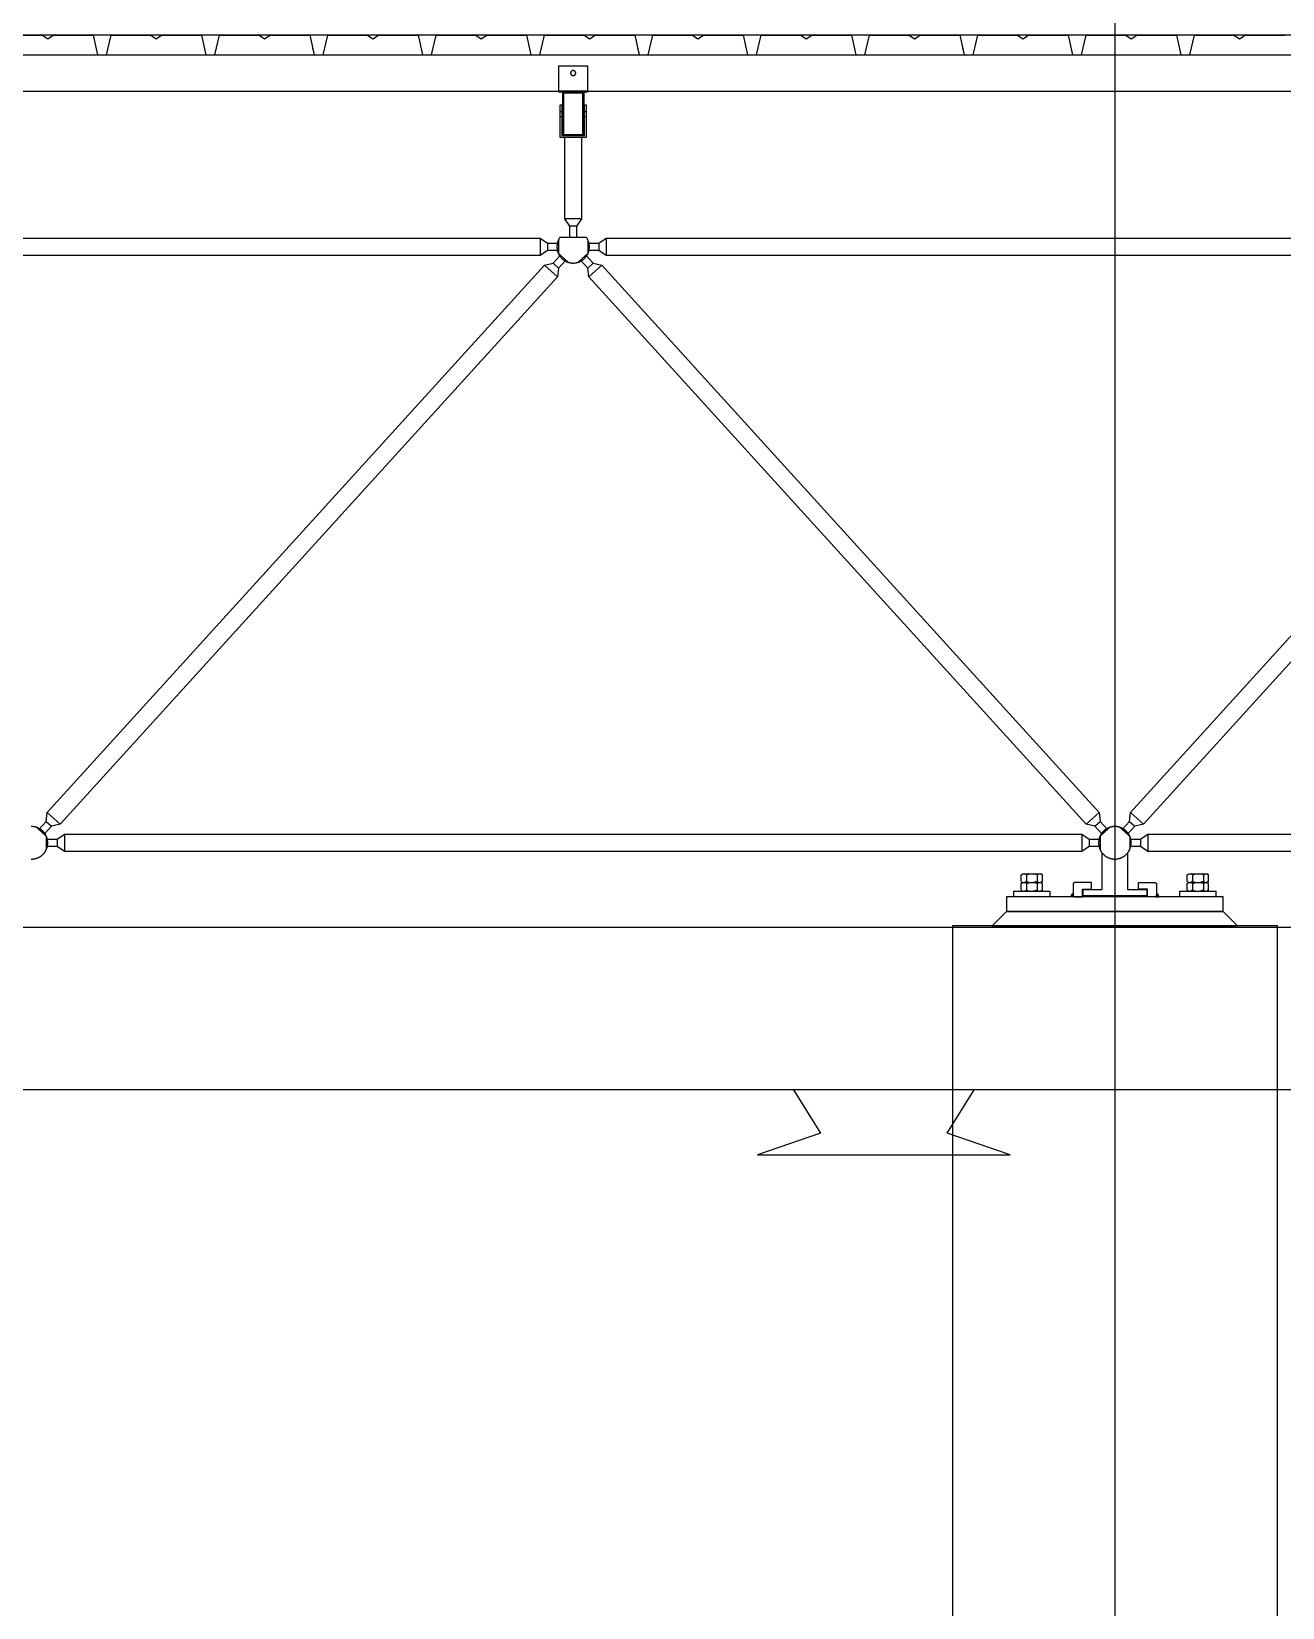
# Model space of a CAD drawing. Header units: centimetres. Extents: x 26200 to 152500, y -600 to 9300.
# Drawn here: x 141464.7 to 141811.1, y 1611.7 to 2048 of the extents above; entities that cross this region are included whole.
import ezdxf

# ---------------------------------------------------------------- set-up
doc = ezdxf.new("R2010")
doc.units = ezdxf.units.CM
doc.layers.add('ROTAS-KESIT-KANAL-UFLEME', color=20, linetype='Continuous')
doc.layers.add('ROTAS-MIMARI-KESIT', color=8, linetype='Continuous')

msp = doc.modelspace()

# ---------------------------------------------------------------- hatches: boundary and pattern name
at = {"layer": 'ROTAS-MIMARI-KESIT'}
for points in [[(141753.2, 1808.69), (141753.5, 1808.39), (141752.5, 1808.39), (141752.5, 1808.42), (141752.5, 1808.45), (141752.5, 1808.49), (141752.51, 1808.52), (141752.51, 1808.56), (141752.52, 1808.59), (141752.53, 1808.62), (141752.53, 1808.66), (141752.54, 1808.69), (141752.56, 1808.72), (141752.57, 1808.75), (141752.58, 1808.79), (141752.59, 1808.82), (141752.61, 1808.85), (141752.63, 1808.88), (141752.64, 1808.91), (141752.66, 1808.94), (141752.68, 1808.96), (141752.7, 1808.99), (141752.72, 1809.02), (141752.74, 1809.04), (141752.77, 1809.07), (141752.79, 1809.09), (141752.82, 1809.12), (141752.84, 1809.14), (141752.87, 1809.16), (141752.89, 1809.18), (141752.92, 1809.2), (141752.95, 1809.22), (141752.98, 1809.24), (141753.01, 1809.26), (141753.04, 1809.28), (141753.07, 1809.29), (141753.1, 1809.3), (141753.13, 1809.32), (141753.17, 1809.33), (141753.2, 1809.34)], [(141776.2, 1808.69), (141775.9, 1808.39), (141776.9, 1808.39), (141776.9, 1808.42), (141776.9, 1808.45), (141776.89, 1808.49), (141776.89, 1808.52), (141776.88, 1808.56), (141776.88, 1808.59), (141776.87, 1808.62), (141776.86, 1808.66), (141776.85, 1808.69), (141776.84, 1808.72), (141776.83, 1808.75), (141776.81, 1808.79), (141776.8, 1808.82), (141776.78, 1808.85), (141776.77, 1808.88), (141776.75, 1808.91), (141776.73, 1808.94), (141776.71, 1808.96), (141776.69, 1808.99), (141776.67, 1809.02), (141776.65, 1809.04), (141776.63, 1809.07), (141776.6, 1809.09), (141776.58, 1809.12), (141776.55, 1809.14), (141776.53, 1809.16), (141776.5, 1809.18), (141776.47, 1809.2), (141776.44, 1809.22), (141776.42, 1809.24), (141776.39, 1809.26), (141776.36, 1809.28), (141776.32, 1809.29), (141776.29, 1809.3), (141776.26, 1809.32), (141776.23, 1809.33), (141776.2, 1809.34)]]:
    msp.add_hatch(color=256, dxfattribs=at).paths.add_polyline_path(points, flags=0)

# ---------------------------------------------------------------- linework, layer by layer
at = {"layer": 'ROTAS-KESIT-KANAL-UFLEME'}
msp.add_lwpolyline([(141423.62, 1800), (141929.6, 1800), (141929.6, 1755), (141423.62, 1755)], close=True, dxfattribs=at)
msp.add_lwpolyline([(141675.73, 1755), (141683.23, 1743), (141665.73, 1737), (141735.73, 1737), (141718.23, 1743), (141725.73, 1755)], dxfattribs=at)
at = {"layer": 'ROTAS-MIMARI-KESIT'}
for p, q in [((141738.76, 1814.51), (141739.24, 1814.79)), ((141738.76, 1812.66), (141738.76, 1814.51)), ((141738.76, 1812.66), (141739.24, 1812.39)), ((141738.76, 1812.11), (141739.24, 1812.39)), ((141738.76, 1810.26), (141738.76, 1812.11)), ((141739.24, 1814.79), (141740.2, 1814.79)), ((141739.24, 1812.39), (141740.2, 1812.39)), ((141739.24, 1812.39), (141740.2, 1812.39)), ((141740.2, 1814.51), (141739.72, 1814.79)), ((141740.2, 1812.66), (141739.72, 1812.39)), ((141740.2, 1812.11), (141739.72, 1812.39)), ((141740.2, 1814.79), (141743.2, 1814.79)), ((141740.2, 1814.51), (141741.2, 1814.79)), ((141740.2, 1814.51), (141740.2, 1812.66)), ((141740.2, 1812.66), (141741.2, 1812.39)), ((141740.2, 1812.39), (141743.2, 1812.39)), ((141740.2, 1812.39), (141743.2, 1812.39)), ((141740.2, 1812.11), (141741.2, 1812.39)), ((141740.2, 1812.11), (141740.2, 1810.26)), ((141743.2, 1814.51), (141742.2, 1814.79)), ((141743.2, 1812.66), (141742.2, 1812.39)), ((141743.2, 1812.11), (141742.2, 1812.39)), ((141743.2, 1814.79), (141744.16, 1814.79)), ((141743.2, 1814.51), (141743.68, 1814.79)), ((141743.2, 1814.51), (141743.2, 1812.66)), ((141743.2, 1812.66), (141743.68, 1812.39)), ((141743.2, 1812.39), (141744.16, 1812.39)), ((141743.2, 1812.39), (141744.16, 1812.39)), ((141743.2, 1812.11), (141743.68, 1812.39)), ((141743.2, 1812.11), (141743.2, 1810.26)), ((141744.64, 1814.51), (141744.16, 1814.79)), ((141744.64, 1812.66), (141744.16, 1812.39)), ((141744.64, 1812.11), (141744.16, 1812.39)), ((141744.64, 1812.66), (141744.64, 1814.51)), ((141744.64, 1810.26), (141744.64, 1812.11)), ((141784.76, 1814.51), (141785.24, 1814.79)), ((141784.76, 1812.66), (141784.76, 1814.51)), ((141784.76, 1812.66), (141785.24, 1812.39)), ((141784.76, 1812.11), (141785.24, 1812.39)), ((141784.76, 1810.26), (141784.76, 1812.11)), ((141785.24, 1814.79), (141786.2, 1814.79)), ((141785.24, 1812.39), (141786.2, 1812.39)), ((141785.24, 1812.39), (141786.2, 1812.39)), ((141786.2, 1814.51), (141785.72, 1814.79)), ((141786.2, 1812.66), (141785.72, 1812.39)), ((141786.2, 1812.11), (141785.72, 1812.39)), ((141786.2, 1814.79), (141789.2, 1814.79)), ((141786.2, 1814.51), (141787.2, 1814.79)), ((141786.2, 1814.51), (141786.2, 1812.66)), ((141786.2, 1812.66), (141787.2, 1812.39)), ((141786.2, 1812.39), (141789.2, 1812.39)), ((141786.2, 1812.39), (141789.2, 1812.39)), ((141786.2, 1812.11), (141787.2, 1812.39)), ((141786.2, 1812.11), (141786.2, 1810.26)), ((141789.2, 1814.51), (141788.2, 1814.79)), ((141789.2, 1812.66), (141788.2, 1812.39)), ((141789.2, 1812.11), (141788.2, 1812.39)), ((141789.2, 1814.79), (141790.16, 1814.79)), ((141789.2, 1814.51), (141789.68, 1814.79)), ((141789.2, 1814.51), (141789.2, 1812.66)), ((141789.2, 1812.66), (141789.68, 1812.39)), ((141789.2, 1812.39), (141790.16, 1812.39)), ((141789.2, 1812.39), (141790.16, 1812.39)), ((141789.2, 1812.11), (141789.68, 1812.39)), ((141789.2, 1812.11), (141789.2, 1810.26)), ((141790.64, 1814.51), (141790.16, 1814.79)), ((141790.64, 1812.66), (141790.16, 1812.39)), ((141790.64, 1812.11), (141790.16, 1812.39)), ((141790.64, 1812.66), (141790.64, 1814.51)), ((141790.64, 1810.26), (141790.64, 1812.11)), ((141738.76, 1810.26), (141739.24, 1809.99)), ((141739.24, 1809.99), (141740.2, 1809.99)), ((141740.2, 1810.26), (141739.72, 1809.99)), ((141740.2, 1810.26), (141741.2, 1809.99)), ((141740.2, 1809.99), (141743.2, 1809.99)), ((141743.2, 1810.26), (141742.2, 1809.99)), ((141743.2, 1810.26), (141743.68, 1809.99)), ((141743.2, 1809.99), (141744.16, 1809.99)), ((141744.64, 1810.26), (141744.16, 1809.99)), ((141784.76, 1810.26), (141785.24, 1809.99)), ((141785.24, 1809.99), (141786.2, 1809.99)), ((141786.2, 1810.26), (141785.72, 1809.99)), ((141786.2, 1810.26), (141787.2, 1809.99)), ((141786.2, 1809.99), (141789.2, 1809.99)), ((141789.2, 1810.26), (141788.2, 1809.99)), ((141789.2, 1810.26), (141789.68, 1809.99)), ((141789.2, 1809.99), (141790.16, 1809.99)), ((141790.64, 1810.26), (141790.16, 1809.99))]:
    msp.add_line(p, q, dxfattribs=at)
for points in [[(141764.7, 2658.48), (141764.7, 925.39)], [(147194.7, 2046.99), (129122.2, 2046.99)], [(141456.74, 2046.99), (141467.74, 2046.99), (141469.24, 2045.99), (141470.74, 2046.99), (141481.74, 2046.99), (141482.99, 2041.49), (141485.49, 2041.49), (141486.74, 2046.99), (141497.74, 2046.99), (141499.24, 2045.99), (141500.74, 2046.99), (141511.74, 2046.99), (141512.99, 2041.49), (141515.49, 2041.49), (141516.74, 2046.99), (141527.74, 2046.99), (141529.24, 2045.99), (141530.74, 2046.99), (141541.74, 2046.99), (141542.99, 2041.49), (141545.49, 2041.49), (141545.93, 2043.44)], [(141542.54, 2043.44), (141542.99, 2041.49), (141545.49, 2041.49), (141546.74, 2046.99), (141557.74, 2046.99), (141559.24, 2045.99), (141560.74, 2046.99), (141571.74, 2046.99), (141572.99, 2041.49), (141575.49, 2041.49), (141576.74, 2046.99), (141587.74, 2046.99), (141589.24, 2045.99), (141590.74, 2046.99), (141601.74, 2046.99), (141602.99, 2041.49), (141605.49, 2041.49), (141606.74, 2046.99), (141617.74, 2046.99), (141619.24, 2045.99), (141620.74, 2046.99), (141631.74, 2046.99), (141632.99, 2041.49), (141635.49, 2041.49), (141635.93, 2043.44)], [(141632.54, 2043.44), (141632.99, 2041.49), (141635.49, 2041.49), (141636.74, 2046.99), (141647.74, 2046.99), (141649.24, 2045.99), (141650.74, 2046.99), (141661.74, 2046.99), (141662.99, 2041.49), (141665.49, 2041.49), (141666.74, 2046.99), (141677.74, 2046.99), (141679.24, 2045.99), (141680.74, 2046.99), (141691.74, 2046.99), (141692.99, 2041.49), (141695.49, 2041.49), (141696.74, 2046.99), (141707.74, 2046.99), (141709.24, 2045.99), (141710.74, 2046.99), (141721.74, 2046.99), (141722.99, 2041.49), (141725.49, 2041.49), (141725.93, 2043.44)], [(141722.54, 2043.44), (141722.99, 2041.49), (141725.49, 2041.49), (141726.74, 2046.99), (141737.74, 2046.99), (141739.24, 2045.99), (141740.74, 2046.99), (141751.74, 2046.99), (141752.99, 2041.49), (141755.49, 2041.49), (141756.74, 2046.99), (141767.74, 2046.99), (141769.24, 2045.99), (141770.74, 2046.99), (141781.74, 2046.99), (141782.99, 2041.49), (141785.49, 2041.49), (141786.74, 2046.99), (141797.74, 2046.99), (141799.24, 2045.99), (141800.74, 2046.99), (141811.74, 2046.99)], [(138119.7, 2041.49), (147187.2, 2041.49)], [(138119.7, 2031.49), (147187.2, 2031.49)], [(141618.7, 2031.49), (141610.7, 2031.49)], [(141617.7, 2019.19), (141617.7, 2031.19), (141611.7, 2031.19), (141611.7, 2019.19)], [(141611.1, 2025.89), (141611.6, 2025.89)], [(141611.1, 2024.49), (141611.6, 2024.49)], [(141617.8, 2025.89), (141618.3, 2025.89)], [(141617.8, 2024.49), (141618.3, 2024.49)], [(141612.28, 2018.69), (141612.28, 1996.09), (141613.7, 1994.09), (141613.7, 1991.09)], [(141615.7, 1991.09), (141615.7, 1994.09), (141617.11, 1996.09), (141617.11, 2018.69)], [(141617.11, 1996.09), (141612.28, 1996.09)], [(141615.7, 1994.09), (141613.7, 1994.09)], [(141318.8, 1989.39), (141321.8, 1989.39), (141323.8, 1990.8), (141605.6, 1990.8), (141607.6, 1989.39), (141610.6, 1989.39)], [(141605.6, 1990.8), (141605.6, 1985.97)], [(141611.1, 1991.09), (141611.01, 1990.97), (141610.93, 1990.84), (141610.85, 1990.71), (141610.77, 1990.58), (141610.7, 1990.45), (141610.63, 1990.31), (141610.56, 1990.17), (141610.51, 1990.02), (141610.45, 1989.88), (141610.43, 1989.8), (141610.4, 1989.73), (141610.38, 1989.65), (141610.36, 1989.57), (141610.34, 1989.5), (141610.32, 1989.42), (141610.3, 1989.34), (141610.28, 1989.26), (141610.27, 1989.19), (141610.26, 1989.11), (141610.24, 1989.03), (141610.23, 1988.95), (141610.22, 1988.87), (141610.22, 1988.79), (141610.21, 1988.71), (141610.2, 1988.63), (141610.2, 1988.55), (141610.2, 1988.47), (141610.2, 1988.39), (141610.2, 1988.31), (141610.2, 1988.23), (141610.2, 1988.15), (141610.21, 1988.07), (141610.21, 1987.99), (141610.22, 1987.92), (141610.23, 1987.84), (141610.24, 1987.76), (141610.25, 1987.68), (141610.28, 1987.53), (141610.31, 1987.37), (141610.35, 1987.22), (141610.39, 1987.07), (141610.44, 1986.93), (141610.49, 1986.79), (141610.55, 1986.65), (141610.61, 1986.51), (141610.67, 1986.37), (141610.74, 1986.24), (141610.81, 1986.11), (141610.89, 1985.98), (141610.98, 1985.86), (141611.07, 1985.73), (141611.16, 1985.61), (141611.26, 1985.49), (141611.36, 1985.37), (141611.47, 1985.25), (141611.52, 1985.2), (141611.58, 1985.14), (141611.64, 1985.09), (141611.69, 1985.04), (141611.75, 1984.98), (141611.81, 1984.93), (141611.88, 1984.88), (141611.94, 1984.83), (141612, 1984.78), (141612.07, 1984.74), (141612.13, 1984.69), (141612.2, 1984.65), (141612.26, 1984.6), (141612.33, 1984.56), (141612.4, 1984.52), (141612.47, 1984.48), (141612.54, 1984.44), (141612.61, 1984.4), (141612.68, 1984.36), (141612.75, 1984.33), (141612.82, 1984.3), (141612.9, 1984.26), (141612.97, 1984.23), (141613.04, 1984.2), (141613.12, 1984.17), (141613.19, 1984.15), (141613.27, 1984.12), (141613.34, 1984.1), (141613.49, 1984.05), (141613.64, 1984.01), (141613.79, 1983.98), (141613.95, 1983.95), (141614.1, 1983.93), (141614.25, 1983.91), (141614.4, 1983.9), (141614.55, 1983.89), (141614.7, 1983.89), (141614.85, 1983.89), (141615, 1983.9), (141615.15, 1983.91), (141615.3, 1983.93), (141615.45, 1983.95), (141615.6, 1983.98), (141615.75, 1984.01), (141615.9, 1984.05), (141616.05, 1984.1), (141616.13, 1984.12), (141616.2, 1984.15), (141616.28, 1984.17), (141616.35, 1984.2), (141616.43, 1984.23), (141616.5, 1984.26), (141616.57, 1984.3), (141616.64, 1984.33), (141616.71, 1984.36), (141616.79, 1984.4), (141616.86, 1984.44), (141616.93, 1984.48), (141616.99, 1984.52), (141617.06, 1984.56), (141617.13, 1984.6), (141617.2, 1984.65), (141617.26, 1984.69), (141617.33, 1984.74), (141617.39, 1984.78), (141617.46, 1984.83), (141617.52, 1984.88), (141617.58, 1984.93), (141617.64, 1984.98), (141617.7, 1985.04), (141617.76, 1985.09), (141617.82, 1985.14), (141617.87, 1985.2), (141617.93, 1985.25), (141618.04, 1985.37), (141618.14, 1985.49), (141618.24, 1985.61), (141618.33, 1985.73), (141618.42, 1985.86), (141618.5, 1985.98), (141618.58, 1986.11), (141618.65, 1986.24), (141618.72, 1986.37), (141618.79, 1986.51), (141618.85, 1986.65), (141618.9, 1986.79), (141618.95, 1986.93), (141619, 1987.07), (141619.04, 1987.22), (141619.08, 1987.37), (141619.11, 1987.53), (141619.14, 1987.68), (141619.15, 1987.76), (141619.16, 1987.84), (141619.17, 1987.92), (141619.18, 1987.99), (141619.19, 1988.07), (141619.19, 1988.15), (141619.19, 1988.23), (141619.2, 1988.31), (141619.2, 1988.39), (141619.2, 1988.47), (141619.19, 1988.55), (141619.19, 1988.63), (141619.19, 1988.71), (141619.18, 1988.79), (141619.17, 1988.87), (141619.16, 1988.95), (141619.15, 1989.03), (141619.14, 1989.11), (141619.13, 1989.19), (141619.11, 1989.26), (141619.09, 1989.34), (141619.08, 1989.42), (141619.06, 1989.5), (141619.04, 1989.57), (141619.02, 1989.65), (141618.99, 1989.73), (141618.97, 1989.8), (141618.94, 1989.88), (141618.89, 1990.02), (141618.83, 1990.17), (141618.77, 1990.31), (141618.7, 1990.45), (141618.63, 1990.58), (141618.55, 1990.71), (141618.47, 1990.84), (141618.38, 1990.97), (141618.3, 1991.09)], [(141610.6, 1990.24), (141610.6, 1986.53)], [(141611.1, 1991.09), (141618.3, 1991.09)], [(141618.8, 1989.39), (141621.8, 1989.39), (141623.8, 1990.8), (141905.6, 1990.8), (141907.6, 1989.39), (141910.6, 1989.39)], [(141618.8, 1990.24), (141618.8, 1986.53)], [(141623.8, 1990.8), (141623.8, 1985.97)], [(141610.6, 1987.39), (141607.6, 1987.39), (141605.6, 1985.97), (141323.8, 1985.97), (141321.8, 1987.39), (141318.8, 1987.39)], [(141607.6, 1989.39), (141607.6, 1987.39)], [(141610.57, 1986.6), (141613.31, 1984.11)], [(141616.08, 1984.11), (141618.83, 1986.6)], [(141910.6, 1987.39), (141907.6, 1987.39), (141905.6, 1985.97), (141623.8, 1985.97), (141621.8, 1987.39), (141618.8, 1987.39)], [(141621.8, 1989.39), (141621.8, 1987.39)], [(141606.79, 1983.28), (141610.36, 1980.03)], [(141609.18, 1983.81), (141610.66, 1982.46)], [(141618.73, 1982.46), (141620.21, 1983.81)], [(141619.03, 1980.03), (141622.61, 1983.28)], [(141468.73, 1829.31), (141470.21, 1827.97)], [(141469.03, 1831.74), (141472.61, 1828.5)], [(141756.79, 1828.5), (141760.36, 1831.74)], [(141759.18, 1827.97), (141760.66, 1829.31)], [(141768.73, 1829.31), (141770.21, 1827.97)], [(141769.03, 1831.74), (141772.61, 1828.5)], [(141464.6, 1818.89), (141464.7, 1818.89), (141464.8, 1818.89), (141464.9, 1818.89), (141465, 1818.9), (141465.1, 1818.9), (141465.2, 1818.92), (141465.31, 1818.93), (141465.41, 1818.94), (141465.52, 1818.96), (141465.62, 1818.98), (141465.73, 1819.01), (141465.83, 1819.03), (141465.94, 1819.06), (141466.04, 1819.09), (141466.15, 1819.13), (141466.25, 1819.16), (141466.35, 1819.2), (141466.46, 1819.25), (141466.56, 1819.29), (141466.66, 1819.34), (141466.76, 1819.39), (141466.86, 1819.44), (141466.96, 1819.5), (141467.06, 1819.56), (141467.16, 1819.62), (141467.26, 1819.68), (141467.35, 1819.75), (141467.44, 1819.82), (141467.53, 1819.89), (141467.62, 1819.97), (141467.71, 1820.04), (141467.8, 1820.12), (141467.88, 1820.2), (141467.96, 1820.29), (141468.04, 1820.37), (141468.12, 1820.46), (141468.19, 1820.55), (141468.26, 1820.64), (141468.33, 1820.73), (141468.4, 1820.83), (141468.46, 1820.92), (141468.53, 1821.02), (141468.58, 1821.12), (141468.64, 1821.22), (141468.69, 1821.32), (141468.75, 1821.42), (141468.79, 1821.52), (141468.84, 1821.63), (141468.88, 1821.73), (141468.92, 1821.83), (141468.96, 1821.94), (141468.99, 1822.04), (141469.02, 1822.15), (141469.05, 1822.25), (141469.08, 1822.36), (141469.1, 1822.46), (141469.12, 1822.57), (141469.14, 1822.67), (141469.16, 1822.78), (141469.17, 1822.88), (141469.18, 1822.98), (141469.19, 1823.08), (141469.19, 1823.19), (141469.2, 1823.29), (141469.2, 1823.39), (141469.2, 1823.49), (141469.19, 1823.59), (141469.19, 1823.69), (141469.18, 1823.79), (141469.17, 1823.89), (141469.16, 1824), (141469.14, 1824.1), (141469.12, 1824.21), (141469.1, 1824.31), (141469.08, 1824.41), (141469.05, 1824.52), (141469.02, 1824.62), (141468.99, 1824.73), (141468.96, 1824.83), (141468.92, 1824.94), (141468.88, 1825.04), (141468.84, 1825.15), (141468.79, 1825.25), (141468.75, 1825.35), (141468.69, 1825.45), (141468.64, 1825.55), (141468.58, 1825.65), (141468.53, 1825.75), (141468.46, 1825.85), (141468.4, 1825.94), (141468.33, 1826.04), (141468.26, 1826.13), (141468.19, 1826.22), (141468.12, 1826.31), (141468.04, 1826.4), (141467.96, 1826.49), (141467.88, 1826.57), (141467.8, 1826.65), (141467.71, 1826.73), (141467.62, 1826.81), (141467.53, 1826.88), (141467.44, 1826.95), (141467.35, 1827.02), (141467.26, 1827.09), (141467.16, 1827.15), (141467.06, 1827.21), (141466.96, 1827.27), (141466.86, 1827.33), (141466.76, 1827.38), (141466.66, 1827.43), (141466.56, 1827.48), (141466.46, 1827.53), (141466.35, 1827.57), (141466.25, 1827.61), (141466.15, 1827.65), (141466.04, 1827.68), (141465.94, 1827.71), (141465.83, 1827.74), (141465.73, 1827.77), (141465.62, 1827.79), (141465.52, 1827.81), (141465.41, 1827.83), (141465.31, 1827.84), (141465.2, 1827.86), (141465.1, 1827.87), (141465, 1827.88), (141464.9, 1827.88), (141464.8, 1827.89), (141464.7, 1827.89), (141464.6, 1827.89)], [(141466.08, 1827.67), (141468.83, 1825.17)], [(141468.8, 1824.39), (141471.8, 1824.39), (141473.8, 1825.8), (141755.6, 1825.8), (141757.6, 1824.39), (141760.6, 1824.39)], [(141468.8, 1825.24), (141468.8, 1821.53)], [(141471.8, 1824.39), (141471.8, 1822.39)], [(141473.8, 1825.8), (141473.8, 1820.97)], [(141755.6, 1825.8), (141755.6, 1820.97)], [(141757.6, 1824.39), (141757.6, 1822.39)], [(141768.3, 1820.69), (141768.38, 1820.81), (141768.47, 1820.93), (141768.55, 1821.06), (141768.63, 1821.19), (141768.7, 1821.33), (141768.77, 1821.46), (141768.83, 1821.61), (141768.89, 1821.75), (141768.94, 1821.9), (141768.97, 1821.97), (141768.99, 1822.05), (141769.02, 1822.12), (141769.04, 1822.2), (141769.06, 1822.28), (141769.08, 1822.35), (141769.09, 1822.43), (141769.11, 1822.51), (141769.13, 1822.59), (141769.14, 1822.67), (141769.15, 1822.74), (141769.16, 1822.82), (141769.17, 1822.9), (141769.18, 1822.98), (141769.19, 1823.06), (141769.19, 1823.14), (141769.19, 1823.22), (141769.2, 1823.3), (141769.2, 1823.38), (141769.2, 1823.46), (141769.19, 1823.54), (141769.19, 1823.62), (141769.19, 1823.7), (141769.18, 1823.78), (141769.17, 1823.86), (141769.16, 1823.94), (141769.15, 1824.01), (141769.14, 1824.09), (141769.11, 1824.25), (141769.08, 1824.4), (141769.04, 1824.55), (141769, 1824.7), (141768.95, 1824.84), (141768.9, 1824.99), (141768.85, 1825.13), (141768.79, 1825.27), (141768.72, 1825.4), (141768.65, 1825.53), (141768.58, 1825.66), (141768.5, 1825.79), (141768.42, 1825.92), (141768.33, 1826.04), (141768.24, 1826.17), (141768.14, 1826.29), (141768.04, 1826.4), (141767.93, 1826.52), (141767.87, 1826.58), (141767.82, 1826.63), (141767.76, 1826.68), (141767.7, 1826.74), (141767.64, 1826.79), (141767.58, 1826.84), (141767.52, 1826.89), (141767.46, 1826.94), (141767.39, 1826.99), (141767.33, 1827.04), (141767.26, 1827.08), (141767.2, 1827.13), (141767.13, 1827.17), (141767.06, 1827.21), (141766.99, 1827.26), (141766.93, 1827.3), (141766.86, 1827.34), (141766.79, 1827.37), (141766.71, 1827.41), (141766.64, 1827.44), (141766.57, 1827.48), (141766.5, 1827.51), (141766.43, 1827.54), (141766.35, 1827.57), (141766.28, 1827.6), (141766.2, 1827.63), (141766.13, 1827.65), (141766.05, 1827.68), (141765.9, 1827.72), (141765.75, 1827.76), (141765.6, 1827.79), (141765.45, 1827.82), (141765.3, 1827.85), (141765.15, 1827.86), (141765, 1827.88), (141764.85, 1827.88), (141764.7, 1827.89), (141764.55, 1827.88), (141764.4, 1827.88), (141764.25, 1827.86), (141764.1, 1827.85), (141763.95, 1827.82), (141763.79, 1827.79), (141763.64, 1827.76), (141763.49, 1827.72), (141763.34, 1827.68), (141763.27, 1827.65), (141763.19, 1827.63), (141763.12, 1827.6), (141763.04, 1827.57), (141762.97, 1827.54), (141762.9, 1827.51), (141762.82, 1827.48), (141762.75, 1827.44), (141762.68, 1827.41), (141762.61, 1827.37), (141762.54, 1827.34), (141762.47, 1827.3), (141762.4, 1827.26), (141762.33, 1827.21), (141762.26, 1827.17), (141762.2, 1827.13), (141762.13, 1827.08), (141762.07, 1827.04), (141762, 1826.99), (141761.94, 1826.94), (141761.88, 1826.89), (141761.81, 1826.84), (141761.75, 1826.79), (141761.69, 1826.74), (141761.64, 1826.68), (141761.58, 1826.63), (141761.52, 1826.58), (141761.47, 1826.52), (141761.36, 1826.4), (141761.26, 1826.29), (141761.16, 1826.17), (141761.07, 1826.04), (141760.98, 1825.92), (141760.89, 1825.79), (141760.81, 1825.66), (141760.74, 1825.53), (141760.67, 1825.4), (141760.61, 1825.27), (141760.55, 1825.13), (141760.49, 1824.99), (141760.44, 1824.84), (141760.39, 1824.7), (141760.35, 1824.55), (141760.31, 1824.4), (141760.28, 1824.25), (141760.25, 1824.09), (141760.24, 1824.01), (141760.23, 1823.94), (141760.22, 1823.86), (141760.21, 1823.78), (141760.21, 1823.7), (141760.2, 1823.62), (141760.2, 1823.54), (141760.2, 1823.46), (141760.2, 1823.38), (141760.2, 1823.3), (141760.2, 1823.22), (141760.2, 1823.14), (141760.21, 1823.06), (141760.22, 1822.98), (141760.22, 1822.9), (141760.23, 1822.82), (141760.24, 1822.74), (141760.26, 1822.67), (141760.27, 1822.59), (141760.28, 1822.51), (141760.3, 1822.43), (141760.32, 1822.35), (141760.34, 1822.28), (141760.36, 1822.2), (141760.38, 1822.12), (141760.4, 1822.05), (141760.43, 1821.97), (141760.45, 1821.9), (141760.51, 1821.75), (141760.56, 1821.61), (141760.63, 1821.46), (141760.7, 1821.33), (141760.77, 1821.19), (141760.85, 1821.06), (141760.93, 1820.93), (141761.01, 1820.81), (141761.1, 1820.69)], [(141760.57, 1825.17), (141763.31, 1827.67)], [(141760.6, 1825.24), (141760.6, 1821.53)], [(141766.08, 1827.67), (141768.83, 1825.17)], [(141768.8, 1824.39), (141771.8, 1824.39), (141773.8, 1825.8), (142055.6, 1825.8), (142057.6, 1824.39), (142060.6, 1824.39)], [(141768.8, 1825.24), (141768.8, 1821.53)], [(141771.8, 1824.39), (141771.8, 1822.39)], [(141773.8, 1825.8), (141773.8, 1820.97)], [(141760.6, 1822.39), (141757.6, 1822.39), (141755.6, 1820.97), (141473.8, 1820.97), (141471.8, 1822.39), (141468.8, 1822.39)], [(141761.1, 1820.69), (141761.1, 1810.39)], [(141764.7, 1823.39), (141764.7, 1808.39)], [(141768.3, 1810.39), (141768.3, 1820.69)], [(142060.6, 1822.39), (142057.6, 1822.39), (142055.6, 1820.97), (141773.8, 1820.97), (141771.8, 1822.39), (141768.8, 1822.39)], [(141753.2, 1809.34), (141753.18, 1809.33), (141753.16, 1809.33), (141753.14, 1809.32), (141753.13, 1809.32), (141753.11, 1809.31), (141753.09, 1809.3), (141753.07, 1809.29), (141753.06, 1809.28), (141753.04, 1809.28), (141753.02, 1809.27), (141753.01, 1809.26), (141752.99, 1809.25), (141752.97, 1809.24), (141752.96, 1809.23), (141752.94, 1809.22), (141752.92, 1809.2), (141752.91, 1809.19), (141752.89, 1809.18), (141752.87, 1809.17), (141752.86, 1809.16), (141752.84, 1809.14), (141752.83, 1809.13), (141752.81, 1809.12), (141752.8, 1809.1), (141752.78, 1809.09), (141752.77, 1809.07), (141752.76, 1809.06), (141752.74, 1809.04), (141752.73, 1809.03), (141752.72, 1809.01), (141752.7, 1808.99), (141752.69, 1808.98), (141752.68, 1808.96), (141752.67, 1808.94), (141752.66, 1808.93), (141752.65, 1808.91), (141752.64, 1808.89), (141752.62, 1808.88), (141752.62, 1808.86), (141752.61, 1808.84), (141752.6, 1808.82), (141752.59, 1808.8), (141752.58, 1808.78), (141752.57, 1808.77), (141752.56, 1808.75), (141752.56, 1808.73), (141752.55, 1808.71), (141752.54, 1808.69), (141752.54, 1808.67), (141752.53, 1808.65), (141752.53, 1808.63), (141752.52, 1808.61), (141752.52, 1808.59), (141752.52, 1808.58), (141752.51, 1808.56), (141752.51, 1808.54), (141752.51, 1808.52), (141752.5, 1808.5), (141752.5, 1808.48), (141752.5, 1808.46), (141752.5, 1808.44), (141752.5, 1808.42), (141752.5, 1808.41), (141752.5, 1808.39)], [(141753.5, 1808.39), (141752.5, 1808.39)], [(141753.5, 1808.39), (141753.2, 1808.69)], [(141761.1, 1810.39), (141755.8, 1810.39)], [(141755.8, 1810.39), (141755.8, 1808.79)], [(141755.8, 1808.79), (141773.6, 1808.79)], [(141756, 1808.39), (141756, 1808.59)], [(141756, 1808.59), (141773.39, 1808.59)], [(141773.39, 1808.39), (141756, 1808.39)], [(141756.05, 1808.59), (141756.05, 1808.79)], [(141773.6, 1810.39), (141768.3, 1810.39)], [(141773.35, 1808.59), (141773.35, 1808.79)], [(141773.39, 1808.39), (141773.39, 1808.59)], [(141773.6, 1808.79), (141773.6, 1810.39)], [(141775.9, 1808.39), (141776.2, 1808.69)], [(141775.9, 1808.39), (141776.9, 1808.39)], [(141776.9, 1808.39), (141776.9, 1808.41), (141776.9, 1808.42), (141776.9, 1808.44), (141776.89, 1808.46), (141776.89, 1808.48), (141776.89, 1808.5), (141776.89, 1808.52), (141776.89, 1808.54), (141776.88, 1808.56), (141776.88, 1808.58), (141776.88, 1808.59), (141776.87, 1808.61), (141776.87, 1808.63), (141776.86, 1808.65), (141776.86, 1808.67), (141776.85, 1808.69), (141776.84, 1808.71), (141776.84, 1808.73), (141776.83, 1808.75), (141776.82, 1808.77), (141776.82, 1808.78), (141776.81, 1808.8), (141776.8, 1808.82), (141776.79, 1808.84), (141776.78, 1808.86), (141776.77, 1808.88), (141776.76, 1808.89), (141776.75, 1808.91), (141776.74, 1808.93), (141776.73, 1808.94), (141776.72, 1808.96), (141776.7, 1808.98), (141776.69, 1808.99), (141776.68, 1809.01), (141776.67, 1809.03), (141776.65, 1809.04), (141776.64, 1809.06), (141776.63, 1809.07), (141776.61, 1809.09), (141776.6, 1809.1), (141776.58, 1809.12), (141776.57, 1809.13), (141776.55, 1809.14), (141776.54, 1809.16), (141776.52, 1809.17), (141776.51, 1809.18), (141776.49, 1809.19), (141776.47, 1809.2), (141776.46, 1809.22), (141776.44, 1809.23), (141776.42, 1809.24), (141776.41, 1809.25), (141776.39, 1809.26), (141776.37, 1809.27), (141776.36, 1809.28), (141776.34, 1809.28), (141776.32, 1809.29), (141776.3, 1809.3), (141776.29, 1809.31), (141776.27, 1809.32), (141776.25, 1809.32), (141776.23, 1809.33), (141776.22, 1809.33), (141776.2, 1809.34)], [(141719.7, 1800.39), (141719.7, 1200.39)], [(141809.7, 1800.39), (141719.7, 1800.39)], [(141809.7, 1200.39), (141809.7, 1800.39)]]:
    msp.add_lwpolyline(points, dxfattribs=at)
for points in [[(141610.7, 2038.49), (141618.7, 2038.49), (141618.7, 2031.19), (141610.7, 2031.19)], [(141615.4, 2036.49), (141615.4, 2036.5), (141615.4, 2036.52), (141615.4, 2036.53), (141615.39, 2036.55), (141615.39, 2036.57), (141615.39, 2036.58), (141615.39, 2036.6), (141615.39, 2036.61), (141615.38, 2036.63), (141615.38, 2036.65), (141615.37, 2036.66), (141615.37, 2036.68), (141615.37, 2036.7), (141615.36, 2036.71), (141615.35, 2036.73), (141615.35, 2036.74), (141615.34, 2036.76), (141615.33, 2036.78), (141615.33, 2036.79), (141615.32, 2036.81), (141615.31, 2036.82), (141615.3, 2036.84), (141615.29, 2036.85), (141615.28, 2036.87), (141615.27, 2036.88), (141615.26, 2036.9), (141615.25, 2036.91), (141615.24, 2036.93), (141615.23, 2036.94), (141615.22, 2036.96), (141615.21, 2036.97), (141615.19, 2036.98), (141615.18, 2036.99), (141615.17, 2037.01), (141615.15, 2037.02), (141615.14, 2037.03), (141615.12, 2037.04), (141615.11, 2037.05), (141615.1, 2037.06), (141615.08, 2037.07), (141615.07, 2037.08), (141615.05, 2037.09), (141615.03, 2037.1), (141615.02, 2037.11), (141615, 2037.12), (141614.99, 2037.12), (141614.97, 2037.13), (141614.96, 2037.14), (141614.94, 2037.14), (141614.92, 2037.15), (141614.91, 2037.15), (141614.89, 2037.16), (141614.87, 2037.16), (141614.86, 2037.17), (141614.84, 2037.17), (141614.82, 2037.17), (141614.81, 2037.18), (141614.79, 2037.18), (141614.78, 2037.18), (141614.76, 2037.18), (141614.74, 2037.19), (141614.73, 2037.19), (141614.71, 2037.19), (141614.7, 2037.19), (141614.68, 2037.19), (141614.67, 2037.19), (141614.65, 2037.19), (141614.63, 2037.18), (141614.62, 2037.18), (141614.6, 2037.18), (141614.59, 2037.18), (141614.57, 2037.17), (141614.55, 2037.17), (141614.54, 2037.17), (141614.52, 2037.16), (141614.5, 2037.16), (141614.49, 2037.15), (141614.47, 2037.15), (141614.46, 2037.14), (141614.44, 2037.14), (141614.42, 2037.13), (141614.41, 2037.12), (141614.39, 2037.12), (141614.38, 2037.11), (141614.36, 2037.1), (141614.34, 2037.09), (141614.33, 2037.08), (141614.31, 2037.07), (141614.3, 2037.06), (141614.28, 2037.05), (141614.27, 2037.04), (141614.26, 2037.03), (141614.24, 2037.02), (141614.23, 2037.01), (141614.22, 2036.99), (141614.2, 2036.98), (141614.19, 2036.97), (141614.18, 2036.96), (141614.17, 2036.94), (141614.15, 2036.93), (141614.14, 2036.91), (141614.13, 2036.9), (141614.12, 2036.88), (141614.11, 2036.87), (141614.1, 2036.85), (141614.09, 2036.84), (141614.08, 2036.82), (141614.08, 2036.81), (141614.07, 2036.79), (141614.06, 2036.78), (141614.05, 2036.76), (141614.05, 2036.74), (141614.04, 2036.73), (141614.03, 2036.71), (141614.03, 2036.7), (141614.02, 2036.68), (141614.02, 2036.66), (141614.02, 2036.65), (141614.01, 2036.63), (141614.01, 2036.61), (141614.01, 2036.6), (141614, 2036.58), (141614, 2036.57), (141614, 2036.55), (141614, 2036.53), (141614, 2036.52), (141614, 2036.5), (141614, 2036.49), (141614, 2036.47), (141614, 2036.46), (141614, 2036.44), (141614, 2036.42), (141614, 2036.41), (141614, 2036.39), (141614.01, 2036.38), (141614.01, 2036.36), (141614.01, 2036.34), (141614.02, 2036.33), (141614.02, 2036.31), (141614.02, 2036.29), (141614.03, 2036.28), (141614.03, 2036.26), (141614.04, 2036.25), (141614.05, 2036.23), (141614.05, 2036.21), (141614.06, 2036.2), (141614.07, 2036.18), (141614.08, 2036.17), (141614.08, 2036.15), (141614.09, 2036.13), (141614.1, 2036.12), (141614.11, 2036.1), (141614.12, 2036.09), (141614.13, 2036.07), (141614.14, 2036.06), (141614.15, 2036.05), (141614.17, 2036.03), (141614.18, 2036.02), (141614.19, 2036), (141614.2, 2035.99), (141614.22, 2035.98), (141614.23, 2035.97), (141614.24, 2035.95), (141614.26, 2035.94), (141614.27, 2035.93), (141614.28, 2035.92), (141614.3, 2035.91), (141614.31, 2035.9), (141614.33, 2035.89), (141614.34, 2035.88), (141614.36, 2035.87), (141614.38, 2035.86), (141614.39, 2035.86), (141614.41, 2035.85), (141614.42, 2035.84), (141614.44, 2035.84), (141614.46, 2035.83), (141614.47, 2035.82), (141614.49, 2035.82), (141614.5, 2035.81), (141614.52, 2035.81), (141614.54, 2035.81), (141614.55, 2035.8), (141614.57, 2035.8), (141614.59, 2035.8), (141614.6, 2035.79), (141614.62, 2035.79), (141614.63, 2035.79), (141614.65, 2035.79), (141614.67, 2035.79), (141614.68, 2035.79), (141614.7, 2035.79), (141614.71, 2035.79), (141614.73, 2035.79), (141614.74, 2035.79), (141614.76, 2035.79), (141614.78, 2035.79), (141614.79, 2035.79), (141614.81, 2035.8), (141614.82, 2035.8), (141614.84, 2035.8), (141614.86, 2035.81), (141614.87, 2035.81), (141614.89, 2035.81), (141614.91, 2035.82), (141614.92, 2035.82), (141614.94, 2035.83), (141614.96, 2035.84), (141614.97, 2035.84), (141614.99, 2035.85), (141615, 2035.86), (141615.02, 2035.86), (141615.03, 2035.87), (141615.05, 2035.88), (141615.07, 2035.89), (141615.08, 2035.9), (141615.1, 2035.91), (141615.11, 2035.92), (141615.12, 2035.93), (141615.14, 2035.94), (141615.15, 2035.95), (141615.17, 2035.97), (141615.18, 2035.98), (141615.19, 2035.99), (141615.21, 2036), (141615.22, 2036.02), (141615.23, 2036.03), (141615.24, 2036.05), (141615.25, 2036.06), (141615.26, 2036.07), (141615.27, 2036.09), (141615.28, 2036.1), (141615.29, 2036.12), (141615.3, 2036.13), (141615.31, 2036.15), (141615.32, 2036.17), (141615.33, 2036.18), (141615.33, 2036.2), (141615.34, 2036.21), (141615.35, 2036.23), (141615.35, 2036.25), (141615.36, 2036.26), (141615.37, 2036.28), (141615.37, 2036.29), (141615.37, 2036.31), (141615.38, 2036.33), (141615.38, 2036.34), (141615.39, 2036.36), (141615.39, 2036.38), (141615.39, 2036.39), (141615.39, 2036.41), (141615.39, 2036.42), (141615.4, 2036.44), (141615.4, 2036.46), (141615.4, 2036.47)], [(141617.4, 2030.89), (141612, 2030.89), (141612, 2019.49), (141617.4, 2019.49)], [(141611.1, 2027.69), (141611.6, 2027.69), (141611.6, 2019.19), (141617.8, 2019.19), (141617.8, 2027.69), (141618.3, 2027.69), (141618.3, 2018.69), (141611.1, 2018.69)], [(141466.72, 1827.09), (141468.73, 1829.31), (141469.03, 1831.74), (141606.79, 1983.28), (141609.18, 1983.81), (141611.2, 1986.03), (141612.68, 1984.68), (141610.66, 1982.46), (141610.36, 1980.03), (141472.61, 1828.5), (141470.21, 1827.97), (141468.2, 1825.75)], [(141761.2, 1825.75), (141759.18, 1827.97), (141756.79, 1828.5), (141619.03, 1980.03), (141618.73, 1982.46), (141616.72, 1984.68), (141618.2, 1986.03), (141620.21, 1983.81), (141622.61, 1983.28), (141760.36, 1831.74), (141760.66, 1829.31), (141762.68, 1827.09)], [(141766.72, 1827.09), (141768.73, 1829.31), (141769.03, 1831.74), (141906.79, 1983.28), (141909.18, 1983.81), (141911.2, 1986.03), (141912.68, 1984.68), (141910.66, 1982.46), (141910.36, 1980.03), (141772.61, 1828.5), (141770.21, 1827.97), (141768.2, 1825.75)], [(141769.2, 1823.39), (141769.2, 1823.49), (141769.19, 1823.59), (141769.19, 1823.69), (141769.18, 1823.79), (141769.17, 1823.89), (141769.16, 1824), (141769.14, 1824.1), (141769.12, 1824.21), (141769.1, 1824.31), (141769.08, 1824.41), (141769.05, 1824.52), (141769.02, 1824.62), (141768.99, 1824.73), (141768.96, 1824.83), (141768.92, 1824.94), (141768.88, 1825.04), (141768.84, 1825.15), (141768.79, 1825.25), (141768.75, 1825.35), (141768.69, 1825.45), (141768.64, 1825.55), (141768.58, 1825.65), (141768.53, 1825.75), (141768.46, 1825.85), (141768.4, 1825.94), (141768.33, 1826.04), (141768.26, 1826.13), (141768.19, 1826.22), (141768.12, 1826.31), (141768.04, 1826.4), (141767.96, 1826.49), (141767.88, 1826.57), (141767.8, 1826.65), (141767.71, 1826.73), (141767.62, 1826.81), (141767.53, 1826.88), (141767.44, 1826.95), (141767.35, 1827.02), (141767.26, 1827.09), (141767.16, 1827.15), (141767.06, 1827.21), (141766.96, 1827.27), (141766.86, 1827.33), (141766.76, 1827.38), (141766.66, 1827.43), (141766.56, 1827.48), (141766.46, 1827.53), (141766.35, 1827.57), (141766.25, 1827.61), (141766.15, 1827.65), (141766.04, 1827.68), (141765.94, 1827.71), (141765.83, 1827.74), (141765.73, 1827.77), (141765.62, 1827.79), (141765.52, 1827.81), (141765.41, 1827.83), (141765.31, 1827.84), (141765.2, 1827.86), (141765.1, 1827.87), (141765, 1827.88), (141764.9, 1827.88), (141764.8, 1827.89), (141764.7, 1827.89), (141764.6, 1827.89), (141764.5, 1827.88), (141764.4, 1827.88), (141764.29, 1827.87), (141764.19, 1827.86), (141764.09, 1827.84), (141763.98, 1827.83), (141763.88, 1827.81), (141763.77, 1827.79), (141763.67, 1827.77), (141763.56, 1827.74), (141763.46, 1827.71), (141763.35, 1827.68), (141763.25, 1827.65), (141763.15, 1827.61), (141763.04, 1827.57), (141762.94, 1827.53), (141762.83, 1827.48), (141762.73, 1827.43), (141762.63, 1827.38), (141762.53, 1827.33), (141762.43, 1827.27), (141762.33, 1827.21), (141762.24, 1827.15), (141762.14, 1827.09), (141762.04, 1827.02), (141761.95, 1826.95), (141761.86, 1826.88), (141761.77, 1826.81), (141761.68, 1826.73), (141761.6, 1826.65), (141761.52, 1826.57), (141761.43, 1826.49), (141761.36, 1826.4), (141761.28, 1826.31), (141761.2, 1826.22), (141761.13, 1826.13), (141761.06, 1826.04), (141761, 1825.94), (141760.93, 1825.85), (141760.87, 1825.75), (141760.81, 1825.65), (141760.75, 1825.55), (141760.7, 1825.45), (141760.65, 1825.35), (141760.6, 1825.25), (141760.56, 1825.15), (141760.51, 1825.04), (141760.47, 1824.94), (141760.44, 1824.83), (141760.4, 1824.73), (141760.37, 1824.62), (141760.34, 1824.52), (141760.32, 1824.41), (141760.29, 1824.31), (141760.27, 1824.21), (141760.25, 1824.1), (141760.24, 1824), (141760.23, 1823.89), (141760.22, 1823.79), (141760.21, 1823.69), (141760.2, 1823.59), (141760.2, 1823.49), (141760.2, 1823.39), (141760.2, 1823.29), (141760.2, 1823.19), (141760.21, 1823.08), (141760.22, 1822.98), (141760.23, 1822.88), (141760.24, 1822.78), (141760.25, 1822.67), (141760.27, 1822.57), (141760.29, 1822.46), (141760.32, 1822.36), (141760.34, 1822.25), (141760.37, 1822.15), (141760.4, 1822.04), (141760.44, 1821.94), (141760.47, 1821.83), (141760.51, 1821.73), (141760.56, 1821.63), (141760.6, 1821.52), (141760.65, 1821.42), (141760.7, 1821.32), (141760.75, 1821.22), (141760.81, 1821.12), (141760.87, 1821.02), (141760.93, 1820.92), (141761, 1820.83), (141761.06, 1820.73), (141761.13, 1820.64), (141761.2, 1820.55), (141761.28, 1820.46), (141761.36, 1820.37), (141761.43, 1820.29), (141761.52, 1820.2), (141761.6, 1820.12), (141761.68, 1820.04), (141761.77, 1819.97), (141761.86, 1819.89), (141761.95, 1819.82), (141762.04, 1819.75), (141762.14, 1819.68), (141762.24, 1819.62), (141762.33, 1819.56), (141762.43, 1819.5), (141762.53, 1819.44), (141762.63, 1819.39), (141762.73, 1819.34), (141762.83, 1819.29), (141762.94, 1819.25), (141763.04, 1819.2), (141763.15, 1819.16), (141763.25, 1819.13), (141763.35, 1819.09), (141763.46, 1819.06), (141763.56, 1819.03), (141763.67, 1819.01), (141763.77, 1818.98), (141763.88, 1818.96), (141763.98, 1818.94), (141764.09, 1818.93), (141764.19, 1818.92), (141764.29, 1818.9), (141764.4, 1818.9), (141764.5, 1818.89), (141764.6, 1818.89), (141764.7, 1818.89), (141764.8, 1818.89), (141764.9, 1818.89), (141765, 1818.9), (141765.1, 1818.9), (141765.2, 1818.92), (141765.31, 1818.93), (141765.41, 1818.94), (141765.52, 1818.96), (141765.62, 1818.98), (141765.73, 1819.01), (141765.83, 1819.03), (141765.94, 1819.06), (141766.04, 1819.09), (141766.15, 1819.13), (141766.25, 1819.16), (141766.35, 1819.2), (141766.46, 1819.25), (141766.56, 1819.29), (141766.66, 1819.34), (141766.76, 1819.39), (141766.86, 1819.44), (141766.96, 1819.5), (141767.06, 1819.56), (141767.16, 1819.62), (141767.26, 1819.68), (141767.35, 1819.75), (141767.44, 1819.82), (141767.53, 1819.89), (141767.62, 1819.97), (141767.71, 1820.04), (141767.8, 1820.12), (141767.88, 1820.2), (141767.96, 1820.29), (141768.04, 1820.37), (141768.12, 1820.46), (141768.19, 1820.55), (141768.26, 1820.64), (141768.33, 1820.73), (141768.4, 1820.83), (141768.46, 1820.92), (141768.53, 1821.02), (141768.58, 1821.12), (141768.64, 1821.22), (141768.69, 1821.32), (141768.75, 1821.42), (141768.79, 1821.52), (141768.84, 1821.63), (141768.88, 1821.73), (141768.92, 1821.83), (141768.96, 1821.94), (141768.99, 1822.04), (141769.02, 1822.15), (141769.05, 1822.25), (141769.08, 1822.36), (141769.1, 1822.46), (141769.12, 1822.57), (141769.14, 1822.67), (141769.16, 1822.78), (141769.17, 1822.88), (141769.18, 1822.98), (141769.19, 1823.08), (141769.19, 1823.19), (141769.2, 1823.29)], [(141758.2, 1812.39), (141753.5, 1812.39), (141753.2, 1812.09), (141753.2, 1808.69), (141753.5, 1808.39), (141755.7, 1808.39), (141755.7, 1810.59), (141758.2, 1810.59)], [(141771.2, 1812.39), (141775.9, 1812.39), (141776.2, 1812.09), (141776.2, 1808.69), (141775.9, 1808.39), (141773.7, 1808.39), (141773.7, 1810.59), (141771.2, 1810.59)], [(141734.7, 1804.39), (141794.7, 1804.39), (141794.7, 1808.39), (141734.7, 1808.39)], [(141730.7, 1800.39), (141798.7, 1800.39), (141794.7, 1804.39), (141734.7, 1804.39)]]:
    msp.add_lwpolyline(points, close=True, dxfattribs=at)
at = {"layer": 'ROTAS-MIMARI-KESIT', "elevation": 0}
for points in [[(141746.7, 1809.99), (141746.7, 1808.39), (141736.7, 1808.39), (141736.7, 1809.99), (141746.7, 1809.99)], [(141792.7, 1809.99), (141792.7, 1808.39), (141782.7, 1808.39), (141782.7, 1809.99), (141792.7, 1809.99)]]:
    msp.add_lwpolyline(points, dxfattribs=at)

doc.saveas('drawing.dxf')
